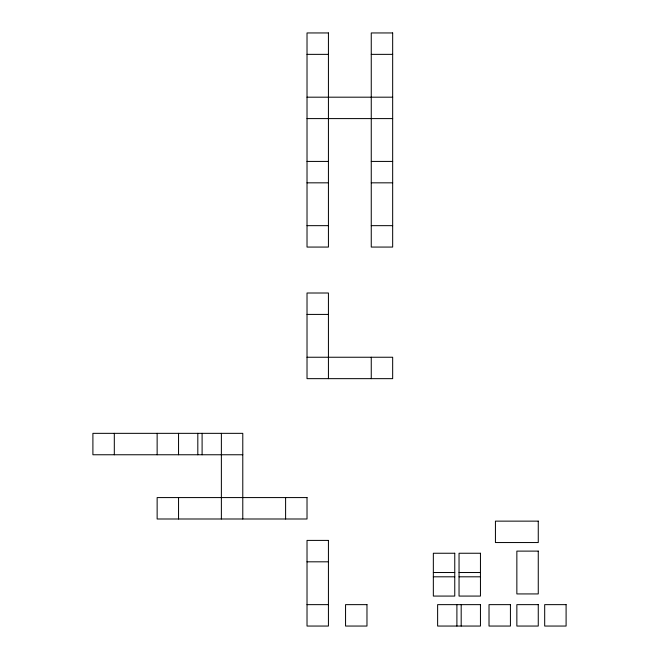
<?xml version="1.0" encoding="UTF-8"?>
<svg xmlns="http://www.w3.org/2000/svg" width="659" height="659" viewBox="0 0 659 659"><rect width="100%" height="100%" fill="white"/><g stroke="black" fill="none" stroke-linecap="round" stroke-linejoin="round"><path stroke-width="0.99" d="M307.02 54.359L328.429 54.359M371.256 54.359L392.665 54.359M307.02 97.186L392.665 97.186M307.02 118.595L392.665 118.595M307.02 161.422L328.429 161.422M371.256 161.422L392.665 161.422M307.02 182.831L328.429 182.831M371.256 182.831L392.665 182.831M307.02 225.658L328.429 225.658M371.256 225.658L392.665 225.658M307.02 314.417L328.429 314.417M307.02 357.244L392.665 357.244L392.665 378.653L307.02 378.653L307.02 293.008L328.429 293.008L328.429 378.653M242.784 454.759L92.903 454.759L92.903 433.342L242.784 433.342L242.784 518.995M307.02 561.814L328.429 561.814M433.342 572.523L454.759 572.523M459.043 572.523L480.452 572.523M433.342 576.806L454.759 576.806M459.043 576.806L480.452 576.806M307.02 604.641L328.429 604.641M461.185 604.641L461.185 626.05M456.901 604.641L456.901 626.05M371.256 357.244L371.256 378.653M285.602 497.578L285.602 518.995M221.375 433.342L221.375 518.995M202.099 433.342L202.099 454.759M197.815 433.342L197.815 454.759M178.548 433.342L178.548 454.759M178.548 497.578L178.548 518.995M157.139 433.342L157.139 454.759M114.312 433.342L114.312 454.759M328.429 32.95L307.02 32.95L307.02 247.067L328.429 247.067L328.429 32.95M392.665 32.95L371.256 32.95L371.256 247.067L392.665 247.067L392.665 32.95M307.02 497.578L157.139 497.578L157.139 518.995L307.02 518.995L307.02 497.578M538.263 521.137L495.436 521.137L495.436 542.546L538.263 542.546L538.263 521.137M328.429 540.405L307.02 540.405L307.02 626.05L328.429 626.05L328.429 540.405M538.263 551.113L516.854 551.113L516.854 593.932L538.263 593.932L538.263 551.113M454.759 553.247L433.342 553.247L433.342 596.074L454.759 596.074L454.759 553.247M480.452 553.247L459.043 553.247L459.043 596.074L480.452 596.074L480.452 553.247M366.972 604.641L345.555 604.641L345.555 626.05L366.972 626.05L366.972 604.641M480.452 604.641L437.625 604.641L437.625 626.05L480.452 626.05L480.452 604.641M510.428 604.641L489.019 604.641L489.019 626.05L510.428 626.05L510.428 604.641M538.263 604.641L516.854 604.641L516.854 626.05L538.263 626.05L538.263 604.641M566.097 604.641L544.688 604.641L544.688 626.05L566.097 626.05L566.097 604.641"/></g></svg>
